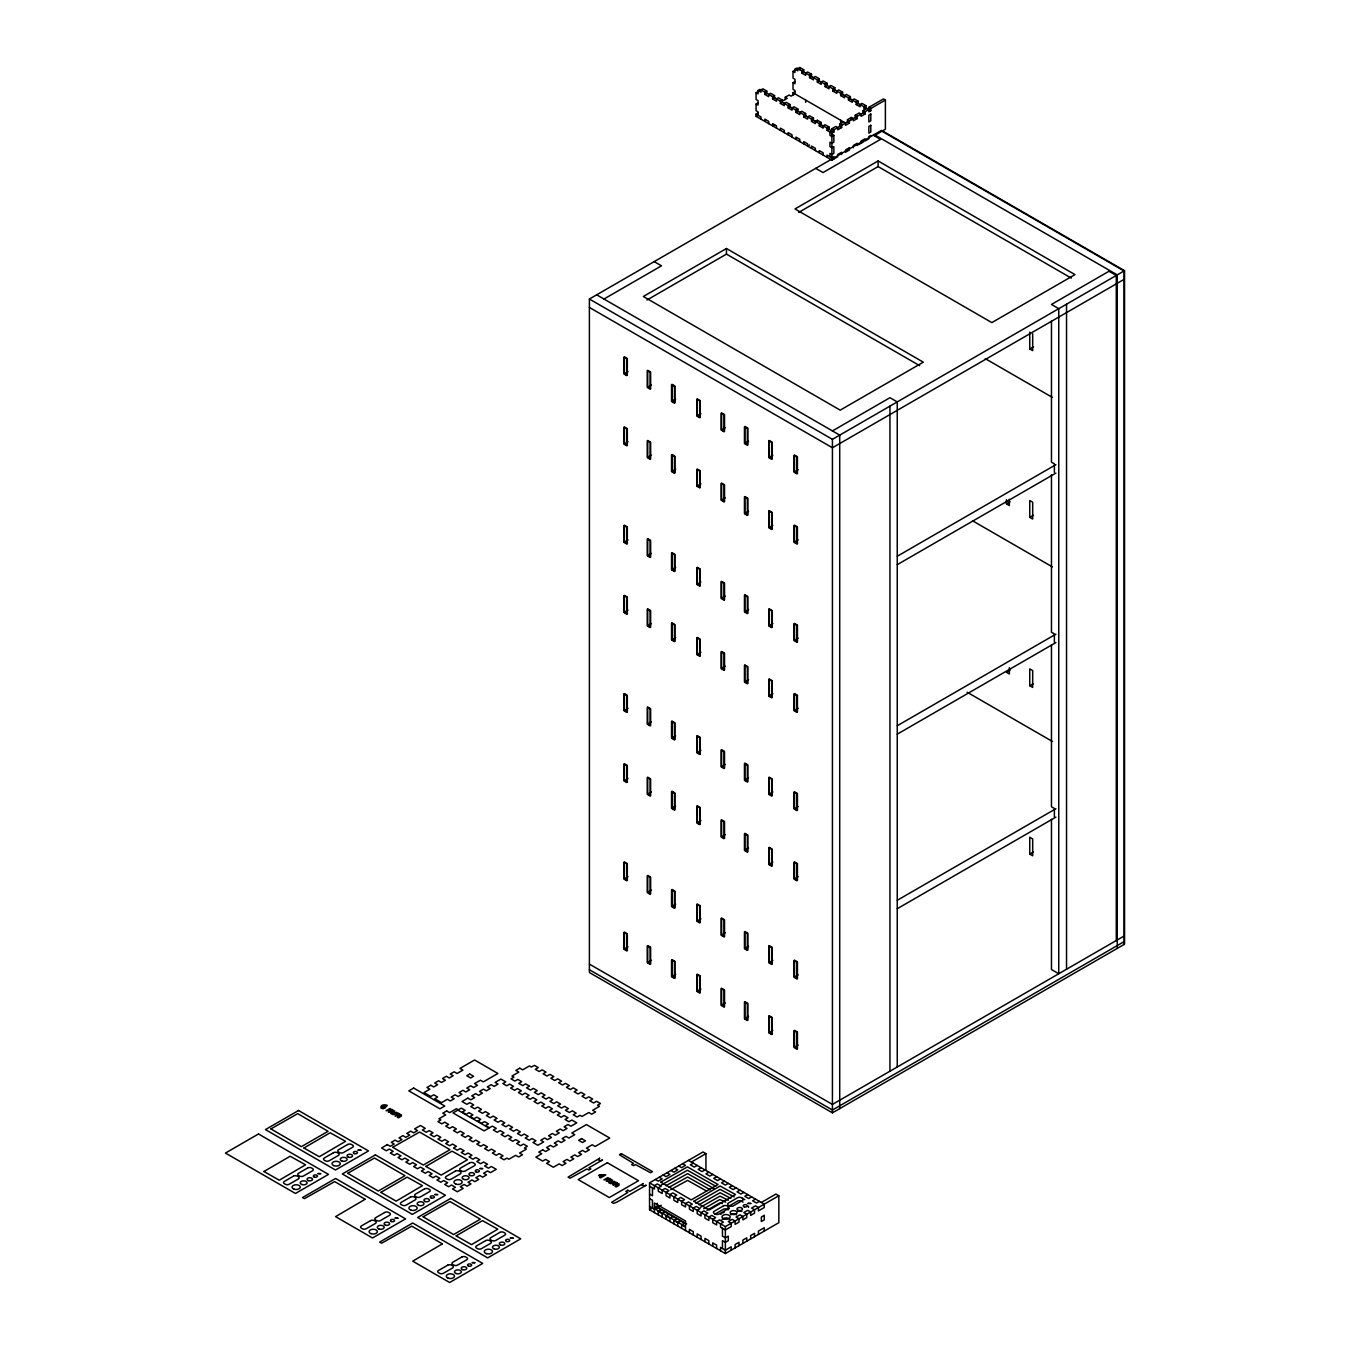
<?xml version="1.0" encoding="UTF-8"?>
<svg xmlns="http://www.w3.org/2000/svg" width="1350" height="1350" viewBox="0 0 1350 1350"><rect width="100%" height="100%" fill="white"/><g stroke="black" fill="none" stroke-linecap="round" stroke-linejoin="round"><path stroke-width="1.5" d="M384.362 1107.101L381.898 1107.354L384.311 1106.831M609.019 1179.495L606.234 1181.183L611.331 1180.541M392.715 1110.611L392.732 1110.594A1.856 1.063 0 0 1 393.761 1110.679L394.824 1111.168M399.313 1114.425L399.279 1114.493A1.856 1.063 0 0 1 400.359 1114.493L401.423 1114.982M610.571 1179.681L610.554 1179.714A1.856 1.063 0 0 1 611.584 1179.765L612.664 1180.271M617.153 1183.528L617.169 1183.494A1.856 1.063 0 0 1 618.199 1183.579L619.262 1184.085M401.541 1115.927L398.351 1117.851L397.305 1117.226L399.819 1115.775M391.011 1110.578L388.395 1112.096L393.508 1111.455M397.558 1114.425L395.01 1115.91L400.106 1115.269M615.482 1183.461L612.833 1184.996L617.946 1184.355M394.673 1112.332L391.753 1114.037L390.69 1113.412L393.204 1111.961M612.512 1181.419L609.592 1183.123L608.529 1182.516L611.044 1181.064M619.059 1185.283L616.191 1186.937L615.127 1186.329L617.659 1184.878M758.025 112.961L756.084 114.075L756.084 116.336L758.025 115.206L758.025 111.831L756.084 110.717L756.084 103.984L758.025 105.097L758.025 100.609L756.084 99.495L756.084 92.762L758.025 93.876L758.025 90.517L759.983 89.387M785.244 99.495L785.244 97.251L789.142 95.006L791.083 96.12L794.964 93.876L794.964 90.517L793.024 89.387L793.024 82.654L794.964 83.784L794.964 79.279L793.024 78.165L793.024 71.432L794.964 72.546L794.964 69.188L796.922 68.057L801.782 70.875L803.722 69.744L803.722 71.989L801.782 73.119L801.782 70.875M756.084 92.762L758.025 91.631M760.944 89.944L762.885 88.83L766.783 91.074L766.783 93.319L764.842 94.433L764.842 92.188L760.944 89.944L760.944 92.188L758.025 90.517M793.024 71.432L794.964 70.301M803.722 69.744L799.824 67.5L797.884 68.631L797.884 70.875L794.964 69.188M764.842 92.188L766.783 91.074M756.084 103.984L758.025 102.853M793.024 82.654L794.964 81.523M772.622 96.677L774.562 95.563L774.562 97.808L772.622 98.921L772.622 96.677L766.783 93.319M809.561 75.364L811.502 74.233L811.502 76.478L809.561 77.608L809.561 75.364L803.722 71.989M793.024 95.006L793.024 92.762L794.964 91.631M780.384 101.183L782.342 100.052L782.342 102.296L780.384 103.427L780.384 101.183L774.562 97.808M817.324 79.853L819.281 78.722L819.281 80.966L817.324 82.097L817.324 79.853L811.502 76.478M788.164 105.671L790.104 104.541L790.104 106.785L788.164 107.916L788.164 105.671L782.342 102.296M825.103 84.341L827.044 83.211L827.044 85.455L825.103 86.586L825.103 84.341L819.281 80.966M795.943 110.16L797.884 109.029L797.884 111.274L795.943 112.404L795.943 110.16L790.104 106.785M832.883 88.83L834.823 87.699L834.823 89.944L832.883 91.074L832.883 88.83L827.044 85.455M774.562 124.74L772.622 125.871L772.622 123.626L776.503 125.871L776.503 128.115M803.722 114.649L805.663 113.518L805.663 115.762L803.722 116.893L803.722 114.649L797.884 111.274M840.662 93.319L842.602 92.188L842.602 94.433L840.662 95.563L840.662 93.319L834.823 89.944M811.502 119.137L813.442 118.007L813.442 120.251L811.502 121.382L811.502 119.137L805.663 115.762M848.441 97.808L850.382 96.677L850.382 98.921L848.441 100.052L848.441 97.808L842.602 94.433M821.222 122.496L819.281 123.626L819.281 125.871L821.222 124.74L821.222 122.496L817.324 120.251L815.383 121.382L815.383 123.626L811.502 121.382M856.221 102.296L858.161 101.183L858.161 103.427L856.221 104.541L856.221 102.296L850.382 98.921M821.222 124.74L827.044 128.115L829.001 126.984L829.001 129.229L833.861 132.047L833.861 129.803L831.904 128.672L831.904 160.11L837.742 156.735M858.161 103.427L863.983 106.785L865.941 105.671L865.941 107.916L870.801 110.717L870.801 108.472L885.381 100.052L885.381 129.229L874.446 135.557M827.044 128.115L827.044 130.359L829.001 129.229M865.941 107.916L863.983 109.029L863.983 106.785M831.904 128.672L835.802 126.428L837.742 127.558L837.742 129.803L841.641 127.558L841.641 125.314L839.683 124.183L839.683 126.428L841.641 127.558M839.683 124.183L843.581 121.939M847.462 119.694L849.403 120.825L849.403 123.069L847.462 121.939L847.462 119.694L851.361 117.45L853.301 118.581L853.301 120.825L857.183 118.581L857.183 116.336L855.242 115.206L855.242 117.45L857.183 118.581M855.242 115.206L859.123 112.961L861.081 114.075L861.081 116.336L864.962 114.075L864.962 111.831L868.86 109.586M864.962 114.075L863.021 112.961L863.021 110.717L866.903 108.472M870.801 110.717L868.86 111.831L868.86 107.342L883.44 98.921L885.381 100.052M831.904 130.916L829.963 132.047L829.963 135.405L831.904 136.536L833.861 135.405L833.861 142.138L831.904 143.269L829.963 142.138L829.963 146.627L831.904 147.757L833.861 146.627L833.861 153.377L831.904 154.491L829.963 153.377L829.963 156.735M833.861 129.803L839.683 126.428M841.641 125.314L847.462 121.939M849.403 120.825L855.242 117.45M857.183 116.336L863.021 112.961M809.561 144.956L807.604 146.07L807.604 143.826L803.722 141.581L803.722 143.826M833.861 132.047L831.904 133.161L827.044 130.359M849.403 123.069L845.522 125.314L845.522 123.069L793.024 92.762M831.904 157.866L833.861 156.735L833.861 158.979L827.044 155.047L827.044 157.292M837.742 154.491L841.641 152.246L841.641 154.491M870.801 135.405L868.86 136.536L868.86 138.78L864.962 141.024L864.962 138.78L861.081 141.024L861.081 143.269M589.393 299.025L881.516 130.376L1124.55 270.692L1124.55 944.19L832.427 1112.839L589.393 972.523L589.393 299.025L832.427 439.341L1124.55 270.692M858.482 144.771L863.663 141.767M603.973 299.025L661.5 265.815L654.21 261.613M726.469 248.518L643.342 296.494L840.206 410.147L923.316 362.171L726.469 248.518L726.469 254.121L919.671 365.681M878.108 160.954L794.998 208.946L991.845 322.599L1074.971 274.607L878.108 160.954L878.108 166.573L1071.326 278.117M646.971 300.021L726.469 254.121M798.609 212.473L878.108 166.573M624.392 373.68L627.311 375.351L627.311 358.526L624.392 356.839L624.392 373.68L628.037 371.571M647.73 387.146L650.633 388.834L650.633 371.993L647.73 370.305L647.73 387.146L651.375 385.037M672.03 401.169L674.949 402.857L674.949 386.016L672.03 384.328L672.03 401.169L675.675 399.077M624.392 443.829L627.311 445.517L627.311 428.676L624.392 426.988L624.392 443.829L628.037 441.72M697.309 415.766L700.211 417.454L700.211 400.613L697.309 398.925L697.309 415.766L700.954 413.657M647.73 457.296L650.633 458.983L650.633 442.142L647.73 440.454L647.73 457.296L651.375 455.186M721.609 429.789L724.528 431.477L724.528 414.636L721.609 412.965L721.609 429.789L725.254 427.697M672.03 471.336L674.949 473.006L674.949 456.182L672.03 454.494L672.03 471.336L675.675 469.226M744.93 443.273L747.849 444.943L747.849 428.119L744.93 426.431L744.93 443.273L748.575 441.163M697.309 485.916L700.211 487.603L700.211 470.762L697.309 469.091L697.309 485.916L700.954 483.823M769.23 457.296L772.149 458.983L772.149 442.142L769.23 440.454L769.23 457.296L772.875 455.186M624.392 542.042L627.311 543.729L627.311 526.888L624.392 525.217L624.392 542.042L628.037 539.949M832.427 430.92L889.954 397.71L897.244 401.912L897.244 1066.989M721.609 499.956L724.528 501.643L724.528 484.802L721.609 483.114L721.609 499.956L725.254 497.846M1124.061 279.382L832.427 447.761L589.393 307.446M647.73 555.525L650.633 557.196L650.633 540.371L647.73 538.684L647.73 555.525L651.375 553.416M794.509 471.892L797.428 473.58L797.428 456.739L794.509 455.051L794.509 471.892L798.154 469.783M744.93 513.422L747.849 515.109L747.849 498.268L744.93 496.581L744.93 513.422L748.575 511.312M1029.763 332.134L1029.763 348.975L1033.408 346.882M672.03 569.548L674.949 571.236L674.949 554.394L672.03 552.707L672.03 569.548L675.675 567.439M769.23 527.462L772.149 529.133L772.149 512.308L769.23 510.621L769.23 527.462L772.875 525.352M624.392 612.208L627.311 613.896L627.311 597.054L624.392 595.367L624.392 612.208L628.037 610.099M697.309 584.145L700.211 585.833L700.211 568.991L697.309 567.304L697.309 584.145L700.954 582.036M647.73 625.674L650.633 627.362L650.633 610.521L647.73 608.833L647.73 625.674L651.375 623.565M794.509 542.042L797.428 543.729L797.428 526.888L794.509 525.201L794.509 542.042L798.154 539.949M721.609 598.168L724.528 599.856L724.528 583.014L721.609 581.327L721.609 598.168L725.254 596.059M672.03 639.697L674.949 641.385L674.949 624.544L672.03 622.873L672.03 639.697L675.675 637.605M744.93 611.634L747.849 613.322L747.849 596.481L744.93 594.81L744.93 611.634L748.575 609.542M697.309 654.294L700.211 655.982L700.211 639.141L697.309 637.453L697.309 654.294L700.954 652.185M769.23 625.674L772.149 627.362L772.149 610.521L769.23 608.833L769.23 625.674L772.875 623.565M624.392 710.421L627.311 712.108L627.311 695.267L624.392 693.579L624.392 710.421L628.037 708.311M897.311 556.217L1055.886 464.67M897.311 564.638L1055.886 473.091M721.609 668.334L724.528 670.005L724.528 653.181L721.609 651.493L721.609 668.334L725.254 666.225M1006.425 499.669L1006.425 503.888L1010.07 501.778M647.73 723.887L650.633 725.574L650.633 708.733L647.73 707.062L647.73 723.887L651.375 721.794M794.509 640.271L797.428 641.942L797.428 625.117L794.509 623.43L794.509 640.271L798.154 638.162M744.93 681.801L747.849 683.488L747.849 666.647L744.93 664.959L744.93 681.801L748.575 679.691M1029.763 517.354L1032.683 519.041L1032.683 502.2L1029.763 500.513L1029.763 517.354L1033.408 515.244M672.03 737.927L674.949 739.614L674.949 722.773L672.03 721.086L672.03 737.927L675.675 735.817M769.23 695.824L772.149 697.511L772.149 680.67L769.23 678.983L769.23 695.824L772.875 693.731M624.392 780.57L627.311 782.258L627.311 765.416L624.392 763.746L624.392 780.57L628.037 778.477M697.309 752.507L700.211 754.194L700.211 737.353L697.309 735.683L697.309 752.507L700.954 750.414M647.73 794.053L650.633 795.724L650.633 778.899L647.73 777.212L647.73 794.053L651.375 791.944M794.509 710.421L797.428 712.108L797.428 695.267L794.509 693.579L794.509 710.421L798.154 708.311M721.609 766.547L724.528 768.234L724.528 751.393L721.609 749.706L721.609 766.547L725.254 764.438M672.03 808.076L674.949 809.764L674.949 792.923L672.03 791.235L672.03 808.076L675.675 805.967M744.93 780.013L747.849 781.701L747.849 764.859L744.93 763.172L744.93 780.013L748.575 777.904M697.309 822.673L700.211 824.361L700.211 807.519L697.309 805.832L697.309 822.673L700.954 820.564M769.23 794.053L772.149 795.724L772.149 778.899L769.23 777.212L769.23 794.053L772.875 791.944M624.392 878.799L627.311 880.487L627.311 863.646L624.392 861.958L624.392 878.799L628.037 876.69M897.311 725.709L1055.886 634.163M897.311 734.13L1055.886 642.583M721.609 836.696L724.528 838.384L724.528 821.542L721.609 819.872L721.609 836.696L725.254 834.604M1010.07 670.157L1006.425 672.266L1009.344 673.937L1009.344 667.626M647.73 892.266L650.633 893.953L650.633 877.112L647.73 875.424L647.73 892.266L651.375 890.156M794.509 808.633L797.428 810.321L797.428 793.479L794.509 791.809L794.509 808.633L798.154 806.541M744.93 850.179L747.849 851.85L747.849 835.026L744.93 833.338L744.93 850.179L748.575 848.07M1029.763 685.733L1032.683 687.42L1032.683 670.579L1029.763 668.891L1029.763 685.733L1033.408 683.623M672.03 906.306L674.949 907.976L674.949 891.152L672.03 889.464L672.03 906.306L675.675 904.196M769.23 864.202L772.149 865.89L772.149 849.049L769.23 847.361L769.23 864.202L772.875 862.093M624.392 948.949L627.311 950.636L627.311 933.795L624.392 932.108L624.392 948.949L628.037 946.856M697.309 920.886L700.211 922.573L700.211 905.732L697.309 904.044L697.309 920.886L700.954 918.793M647.73 962.415L650.633 964.103L650.633 947.261L647.73 945.591L647.73 962.415L651.375 960.323M794.509 878.799L797.428 880.487L797.428 863.646L794.509 861.958L794.509 878.799L798.154 876.69M721.609 934.926L724.528 936.596L724.528 919.772L721.609 918.084L721.609 934.926L725.254 932.816M672.03 976.455L674.949 978.142L674.949 961.301L672.03 959.614L672.03 976.455L675.675 974.346M744.93 948.392L747.849 950.079L747.849 933.238L744.93 931.551L744.93 948.392L748.575 946.283M697.309 991.052L700.211 992.722L700.211 975.898L697.309 974.211L697.309 991.052L700.954 988.942M769.23 962.415L772.149 964.103L772.149 947.261L769.23 945.591L769.23 962.415L772.875 960.323M897.311 900.264L1055.886 808.717M721.609 1005.075L724.528 1006.763L724.528 989.921L721.609 988.234L721.609 1005.075L725.254 1002.966M897.311 908.685L1055.886 817.121M794.509 977.012L797.428 978.699L797.428 961.858L794.509 960.171L794.509 977.012L798.154 974.903M744.93 1018.541L747.849 1020.229L747.849 1003.388L744.93 1001.717L744.93 1018.541L748.575 1016.449M1029.763 854.111L1032.683 855.782L1032.683 838.958L1029.763 837.27L1029.763 854.111L1033.408 852.002M769.23 1032.581L772.149 1034.269L772.149 1017.427L769.23 1015.74L769.23 1032.581L772.875 1030.472M794.509 1047.178L797.428 1048.849L797.428 1032.024L794.509 1030.337L794.509 1047.178L798.154 1045.069M761.333 1202.479L775.929 1194.058L778.832 1195.746L778.832 1222.678L725.372 1253.543L649.553 1209.769L649.553 1182.836L703.013 1151.972L705.932 1153.642L705.932 1170.231M691.352 1162.063L705.932 1153.642M693.292 1163.194L690.373 1164.864L694.271 1167.109L697.174 1165.438M661.213 1185.081L687.454 1170.247L715.77 1186.262M665.955 1185.705L687.606 1173.622L713.947 1188.591M701.072 1167.683L698.153 1169.37L702.034 1171.614L704.953 1169.927M669.111 1187.257L687.606 1176.997L710.303 1189.839M670.697 1189.704L687.606 1180.356L706.658 1191.105M708.851 1172.171L705.932 1173.859L709.813 1176.103L712.733 1174.416M649.553 1209.769L651.493 1208.655M1124.061 936.039L832.427 1104.418L589.393 964.103M654.413 1208.655L685.513 1226.61L685.513 1220.991L654.413 1203.036L654.413 1208.655L657.332 1206.967L686.711 1223.927M649.553 1206.411L654.413 1209.212L661.213 1205.28M716.631 1176.66L713.711 1178.347L717.592 1180.592L720.512 1178.904M1124.061 941.659L832.427 1110.037L589.393 969.722M658.294 1214.814L658.294 1211.456L661.213 1209.769M658.294 1211.456L662.192 1213.701L665.094 1212.013M724.393 1181.149L721.491 1182.836L725.372 1185.081L728.291 1183.393M666.073 1219.32L666.073 1215.945L668.992 1214.257M666.073 1215.945L669.954 1218.189L672.874 1216.502M695.841 1203.255L720.09 1189.367L734.248 1196.927M698.996 1204.791L720.09 1192.742L730.839 1198.344M732.173 1185.638L729.253 1187.325L733.151 1189.569L736.071 1187.882M673.852 1223.809L673.852 1220.434L676.772 1218.746M700.583 1207.237L719.972 1196.134L728.291 1200.234M673.852 1220.434L677.734 1222.678L680.653 1220.991M703.738 1208.79L719.837 1199.543L725.743 1202.124M739.952 1190.126L737.033 1191.814L740.931 1194.058L743.85 1192.371M681.632 1228.297L681.632 1224.922L684.551 1223.235L655.374 1206.411M706.894 1210.326L719.634 1202.985L722.334 1203.525M747.731 1194.615L744.812 1196.303L748.71 1198.547L751.612 1196.859M715.011 1214.139L723.364 1209.313A2.751 1.586 0 0 1 727.262 1209.313L728.224 1209.87M728.477 1206.377L737.589 1201.112A2.751 1.586 0 0 1 741.471 1201.112L742.449 1201.669A2.751 1.586 0 0 1 743.023 1202.158M720.697 1214.224L721.676 1213.65M722.992 1212.908L723.364 1212.688A2.751 1.586 0 0 1 724.224 1212.351M755.511 1199.104L752.591 1200.791L756.472 1203.036L759.392 1201.348M649.553 1182.836L725.372 1226.61L778.832 1195.746M748.541 1206.208L748.541 1207.423M383.653 1105.92L386.218 1105.751M396.596 1113.598L392.698 1114.577L396.63 1112.299L397.069 1113.21A2.059 1.198 0 0 1 399.6 1113.986M396.698 1113.564L397.794 1113.953M811.502 74.233L807.604 71.989L805.663 73.119L805.663 75.364L801.782 73.119M819.281 78.722L815.383 76.478L813.442 77.608L813.442 79.853L809.561 77.608M827.044 83.211L823.163 80.966L821.222 82.097L821.222 84.341L817.324 82.097M834.823 87.699L830.942 85.455L829.001 86.586L829.001 88.83L825.103 86.586M842.602 92.188L838.721 89.944L836.781 91.074L836.781 93.319L832.883 91.074M850.382 96.677L846.501 94.433L844.543 95.563L844.543 97.808L840.662 95.563M858.161 101.183L854.263 98.921L852.322 100.052L852.322 102.296L848.441 100.052M865.941 105.671L862.042 103.427L860.102 104.541L860.102 106.785L856.221 104.541M868.86 107.342L870.801 108.472M863.021 110.717L864.962 111.831M881.027 130.663L1124.061 270.962L1124.061 944.46M874.226 134.578L1117.26 274.894L1117.26 948.392M873.248 135.152L880.537 139.354L823.028 172.564L815.737 168.362M785.244 97.251L787.202 98.364L783.304 100.609L778.444 97.808L776.503 98.921L776.503 101.183L772.622 98.921M774.562 95.563L770.664 93.319L768.724 94.433L768.724 96.677L764.842 94.433M790.104 104.541L786.223 102.296L784.283 103.427L784.283 105.671L780.384 103.427M797.884 109.029L794.002 106.785L792.062 107.916L792.062 110.16L788.164 107.916M805.663 113.518L801.782 111.274L799.824 112.404L799.824 114.649L795.943 112.404M813.442 118.007L809.561 115.762L807.604 116.893L807.604 119.137L803.722 116.893M829.001 126.984L825.103 124.74L823.163 125.871L823.163 128.115L819.281 125.871M813.442 120.251L819.281 123.626M831.904 134.291L833.861 135.405M756.084 114.075L760.944 116.893L760.944 119.137M756.084 116.336L831.904 160.11M1029.763 348.975L1032.683 350.663L1032.683 333.821M985.264 358.644L1052.46 397.44M1006.425 503.888L1009.344 505.575L1009.344 499.247M596.683 294.823L839.717 435.122L839.717 1108.62M972.557 520.796L1052.46 566.933M967.106 692.212L1052.46 741.487M688.433 1160.376L764.252 1204.166L764.252 1207.524L758.43 1210.899L758.43 1207.524L755.511 1205.837L751.612 1208.081L754.532 1209.769L754.532 1213.144L750.651 1215.388L750.651 1212.013L747.731 1210.326L743.85 1212.57L746.752 1214.257L746.752 1217.632L742.871 1219.877L742.871 1216.502L739.952 1214.814L736.071 1217.076L738.99 1218.746L738.99 1222.121L735.092 1224.366L735.092 1220.991L732.173 1219.32L728.291 1221.564L731.211 1223.235L731.211 1226.61L725.372 1229.968L720.512 1227.167L720.512 1223.809L723.431 1222.121L719.533 1219.877L716.631 1221.564L716.631 1224.922L712.733 1222.678L712.733 1219.32L715.652 1217.632L711.771 1215.388L708.851 1217.076L708.851 1220.434L704.953 1218.189L704.953 1214.814L707.873 1213.144L703.991 1210.899L701.072 1212.57L701.072 1215.945L697.174 1213.701L697.174 1210.326L700.093 1208.655L696.212 1206.411L693.292 1208.081L693.292 1211.456L689.411 1209.212L689.411 1205.837L692.314 1204.166L688.433 1201.922L685.513 1203.592L685.513 1206.967L681.632 1204.723L681.632 1201.348L684.551 1199.661L680.653 1197.416L677.734 1199.104L677.734 1202.479L673.852 1200.234L673.852 1196.859L676.772 1195.172L672.874 1192.928L669.954 1194.615L669.954 1197.99L666.073 1195.746L666.073 1192.371L668.992 1190.683L665.094 1188.439L662.192 1190.126L662.192 1193.501L658.294 1191.257L658.294 1187.882L661.213 1186.194L657.332 1183.95L654.413 1185.638L654.413 1189.013L649.553 1186.194M682.594 1163.751L685.513 1165.438L681.632 1167.683L678.712 1165.995M744.812 1199.661L741.471 1197.737A2.751 1.586 0 0 0 737.589 1197.737L728.477 1203.002A2.751 1.586 0 0 0 728.477 1205.246L729.439 1205.803A2.751 1.586 0 0 0 733.337 1205.803L742.449 1200.555A2.751 1.586 0 0 0 742.449 1198.294M674.814 1168.239L677.734 1169.927L673.852 1172.171L670.933 1170.484M667.052 1172.728L669.954 1174.416L666.073 1176.66L663.154 1174.972M729.017 1208.925L728.477 1208.621A2.751 1.586 0 0 1 727.717 1207.811M659.273 1177.217L662.192 1178.904L658.294 1181.149L655.374 1179.461M649.553 1194.058L652.472 1195.746L652.472 1187.882M649.553 1198.547L652.472 1200.234L652.472 1208.081M681.632 1224.922L685.513 1227.167L685.513 1230.542M386.083 1106.224C391.044 1105.026 378.861 1103.153 381.24 1108.114M609.036 1179.225L603.923 1179.849L607.871 1177.571L608.293 1178.483A2.059 1.198 0 0 1 610.841 1179.259M615.634 1183.039L610.521 1183.663L614.469 1181.385L614.908 1182.296A2.059 1.198 0 0 1 617.439 1183.072M391.196 1110.139L386.083 1110.763L390.032 1108.485L390.454 1109.396A2.059 1.198 0 0 1 393.002 1110.172M1116.281 940.528L1116.281 275.451L1108.991 271.249L1051.464 304.459L1058.754 308.661L1058.754 973.738L1051.464 969.536L1051.464 819.366M1066.534 304.172L1066.534 969.249M1054.384 472.264L1054.384 463.843L1051.464 462.173L1051.464 321.283M1054.384 642.33L1054.384 633.909L1051.464 632.222L1051.464 474.778M1054.384 816.868L1054.384 808.464L1051.464 806.777L1051.464 644.844M889.954 406.131L889.954 1071.208M857.183 145.513L857.183 143.269L853.301 145.513L853.301 147.757M851.361 117.45L851.361 119.694M840.662 120.251L840.662 122.496M832.427 439.341L832.427 1112.839M823.163 155.047L823.163 152.803L819.281 150.559L819.281 152.803M817.324 120.251L817.324 122.496M815.383 150.559L815.383 148.314L811.502 146.07L811.502 148.314M805.663 100.052L805.663 102.296M799.824 67.5L799.824 69.744M799.824 141.581L799.824 139.337L795.943 137.093L795.943 139.337M792.062 137.093L792.062 134.848L788.164 132.604L788.164 134.848M784.283 132.604L784.283 130.359L780.384 128.115L780.384 130.359M768.724 123.626L768.724 121.382L764.842 119.137L764.842 121.382M764.252 1231.099L764.252 1227.724L758.43 1231.099L758.43 1234.474M754.532 1236.718L754.532 1233.343L750.651 1235.588L750.651 1238.963M746.752 1241.207L746.752 1237.832L742.871 1240.076L742.871 1243.451M738.99 1245.696L738.99 1242.321L735.092 1244.565L735.092 1247.94M731.211 1250.184L731.211 1246.809L725.372 1250.184L720.512 1247.366L720.512 1250.741M725.372 1226.61L725.372 1253.543M722.452 1228.297L722.452 1236.144L725.372 1237.832L728.291 1236.144L728.291 1240.633L725.372 1242.321L722.452 1240.633L722.452 1248.497M716.631 1248.497L716.631 1245.122L712.733 1242.878L712.733 1246.253M708.851 1244.008L708.851 1240.633L704.953 1238.389L704.953 1241.764M701.072 1239.519L701.072 1236.144L697.174 1233.9L697.174 1237.275M693.292 1235.031L693.292 1231.656L689.411 1229.411L689.411 1232.786M677.734 1222.678L677.734 1226.053M669.954 1218.189L669.954 1221.564M662.192 1213.701L662.192 1217.076M657.332 1203.221L657.332 1208.655M654.413 1209.212L654.413 1212.57M737.775 1211.287A2.751 1.586 0 0 1 741.825 1211.406M730.958 1214.679A3.442 1.991 0 0 1 736.425 1214.831M722.048 1219.793A4.117 2.379 0 0 1 725.473 1217.936A4.117 2.379 0 0 1 729.692 1219.134M383.687 1105.717A2.312 1.333 0 0 1 385.729 1107.152A2.312 1.333 0 0 1 383.299 1108.384M383.282 1108.704A2.531 1.468 0 0 1 381.291 1108.097M318.127 1173.622L320.878 1173.673L318.127 1173.572M358.138 1150.149L360.889 1150.217L358.138 1150.149M395.196 1218.105L397.929 1218.172L395.196 1218.105M435.021 1194.547L437.754 1194.598L435.021 1194.48M472.331 1262.655L475.082 1262.706L472.348 1262.604M480.043 1168.543L482.777 1168.611L480.043 1168.493M510.368 1238.034L513.101 1238.102L510.368 1238.034M660.825 1182.195L691.2 1199.897L717.998 1184.524L687.454 1166.889L660.876 1182.026M693.866 1201.264L709.256 1209.971L735.497 1194.531L720.09 1186.009L693.866 1201.264M748.052 1203.373L750.803 1203.457L748.052 1203.373M263.942 1171.496L279.281 1180.204L305.573 1164.814L290.132 1156.241L263.942 1171.496M270.911 1128.938L301.387 1146.656L328.084 1131.3L297.709 1113.649L270.928 1128.887M303.952 1148.023L319.292 1156.731L345.583 1141.341L330.142 1132.768L303.969 1147.972M347.794 1173.336L378.27 1191.054L404.966 1175.698L374.473 1158.03L347.794 1173.268M365.141 1199.272L335.576 1216.637L372.516 1237.967L405.557 1218.881L335.576 1178.466L302.518 1197.551L304.459 1198.665L334.648 1181.604L365.141 1199.272M380.835 1192.404L396.174 1201.129L422.449 1185.671L407.126 1177.132L380.835 1192.404M392.816 1147.331L423.293 1165.05L449.989 1149.694L419.597 1132.043L392.85 1147.213M425.858 1166.417L441.197 1175.124L467.488 1159.734L452.048 1151.162L425.858 1166.417M423.141 1216.822L453.617 1234.541L480.313 1219.185L449.921 1201.534L423.141 1216.822M442.277 1243.806L411.801 1226.138L381.611 1243.215L379.671 1242.084L412.712 1223.016L482.709 1263.414L449.651 1282.5L412.712 1261.17L442.243 1243.974M456.182 1235.908L471.521 1244.632L497.796 1229.175L482.473 1220.636L456.216 1235.79M870.801 114.075L868.86 115.206L868.86 121.939L870.801 120.825L870.801 114.075M870.801 125.314L868.86 126.428L868.86 133.161L870.801 132.047L870.801 125.314M849.403 147.757L845.522 150.002L845.522 152.246L849.403 150.002L849.403 147.757M298.519 1110.51L265.461 1129.596L335.458 1169.994L368.516 1150.926L298.519 1110.51M258.508 1133.983L225.45 1153.052L295.448 1193.467L328.506 1174.382L258.508 1133.983M413.691 1088.066L408.814 1090.868L439.931 1108.822L444.791 1106.021L413.691 1088.066M430.819 1085.265L426.938 1087.509L429.857 1089.197L424.018 1092.555L430.819 1096.487L433.738 1094.799L437.619 1097.044L434.717 1098.731L441.517 1102.663L447.356 1099.288L450.259 1100.976L454.157 1098.731L451.237 1097.044L455.119 1094.799L458.038 1096.487L461.936 1094.243L459.017 1092.555L462.898 1090.311L465.818 1091.998L469.699 1089.754L466.796 1088.066L470.678 1085.822L473.597 1087.509L477.478 1085.265L474.576 1083.578L480.398 1080.219L483.317 1081.89L497.897 1073.486L474.576 1060.003L459.979 1068.424L462.898 1070.111L457.076 1073.486L454.157 1071.799L450.259 1074.043L453.178 1075.731L449.297 1077.975L446.377 1076.287L442.496 1078.532L445.399 1080.219L441.517 1082.464L438.598 1080.776L434.717 1083.021L437.619 1084.708L433.738 1086.953L430.819 1085.265M333.45 1152.714L324.337 1157.979A2.751 1.586 0 0 0 324.337 1160.224L325.316 1160.781A2.751 1.586 0 0 0 329.198 1160.781L338.31 1155.516A2.751 1.586 0 0 0 338.31 1153.271L337.348 1152.714A2.751 1.586 0 0 0 333.45 1152.714M347.676 1144.496L338.563 1149.761A2.751 1.586 0 0 0 338.563 1152.006L339.525 1152.562A2.751 1.586 0 0 0 343.423 1152.562L352.536 1147.314A2.751 1.586 0 0 0 352.536 1145.07L351.557 1144.496A2.751 1.586 0 0 0 347.676 1144.496M469.699 1074.043L466.796 1075.731L470.678 1077.975L473.597 1076.287L469.699 1074.043M293.439 1176.171L284.327 1181.436A2.751 1.586 0 0 0 284.327 1183.68L285.306 1184.237A2.751 1.586 0 0 0 289.187 1184.237L298.299 1178.989A2.751 1.586 0 0 0 298.299 1176.744L297.337 1176.171A2.751 1.586 0 0 0 293.439 1176.171M307.665 1167.969L298.552 1173.234A2.751 1.586 0 0 0 298.552 1175.479L299.514 1176.036A2.751 1.586 0 0 0 303.413 1176.036L312.525 1170.771A2.751 1.586 0 0 0 312.525 1168.526L311.546 1167.969A2.751 1.586 0 0 0 307.665 1167.969M387.366 1144.614L381.544 1147.989L386.404 1150.791L389.306 1149.103L393.204 1151.347L390.285 1153.035L394.166 1155.279L397.086 1153.592L400.984 1155.836L398.064 1157.524L401.946 1159.768L404.865 1158.081L408.763 1160.325L405.844 1162.013L409.725 1164.257L412.644 1162.569L416.526 1164.831L413.623 1166.501L417.504 1168.746L420.424 1167.075L424.305 1169.319L421.386 1170.99L425.284 1173.234L428.203 1171.564L432.084 1173.808L429.165 1175.479L433.063 1177.723L435.983 1176.053L439.864 1178.297L436.944 1179.984L440.843 1182.229L443.745 1180.541L447.643 1182.786L444.724 1184.473L448.605 1186.717L451.524 1185.03L455.423 1187.274L452.503 1188.962L457.363 1191.763L463.202 1188.388L460.282 1186.717L464.164 1184.473L467.083 1186.144L470.964 1183.899L468.062 1182.229L471.943 1179.984L474.862 1181.655L478.744 1179.411L475.824 1177.723L479.722 1175.479L482.642 1177.166L486.523 1174.922L483.604 1173.234L487.502 1170.99L490.421 1172.678L496.243 1169.319L491.383 1166.501L488.464 1168.189L484.583 1165.944L487.502 1164.257L483.604 1162.013L480.684 1163.7L476.803 1161.456L479.722 1159.768L475.824 1157.524L472.922 1159.211L469.024 1156.967L471.943 1155.279L468.062 1153.035L465.142 1154.722L461.244 1152.478L464.164 1150.791L460.282 1148.546L457.363 1150.234L453.465 1147.989L456.384 1146.302L452.503 1144.058L449.584 1145.745L445.702 1143.501L448.605 1141.813L444.724 1139.569L441.804 1141.256L437.923 1139.012L440.843 1137.324L436.944 1135.08L434.025 1136.767L430.144 1134.523L433.063 1132.836L429.165 1130.591L426.262 1132.279L422.364 1130.017L425.284 1128.347L420.424 1125.529L414.585 1128.904L417.504 1130.591L413.623 1132.836L410.704 1131.148L406.806 1133.392L409.725 1135.08L405.844 1137.324L402.924 1135.637L399.043 1137.881L401.946 1139.569L398.064 1141.813L395.145 1140.126L391.264 1142.37L394.166 1144.058L390.285 1146.302L387.366 1144.614M467.859 1098.141L462.038 1101.516L466.898 1104.317L469.817 1102.629L473.698 1104.874L470.779 1106.561L474.677 1108.806L477.579 1107.118L481.477 1109.362L478.558 1111.05L482.439 1113.294L485.359 1111.607L489.257 1113.851L486.337 1115.539L490.219 1117.783L493.138 1116.096L497.036 1118.34L494.117 1120.028L497.998 1122.272L500.917 1120.601L504.799 1122.846L501.896 1124.516L505.778 1126.761L508.697 1125.09L512.578 1127.334L509.659 1129.005L513.557 1131.249L516.476 1129.579L520.358 1131.823L517.438 1133.494L521.336 1135.755L524.256 1134.067L528.137 1136.312L525.217 1137.999L529.116 1140.244L532.018 1138.556L535.916 1140.801L532.997 1142.488L537.857 1145.289L543.696 1141.914L540.776 1140.244L544.658 1137.999L547.577 1139.67L551.475 1137.426L548.556 1135.755L552.437 1133.494L555.356 1135.181L559.237 1132.937L556.335 1131.249L560.216 1129.005L563.136 1130.692L567.017 1128.448L564.097 1126.761L567.996 1124.516L570.915 1126.204L576.737 1122.846L571.877 1120.028L568.958 1121.715L565.076 1119.471L567.996 1117.783L564.097 1115.539L561.195 1117.226L557.297 1114.982L560.216 1113.294L556.335 1111.05L553.416 1112.737L549.517 1110.493L552.437 1108.806L548.556 1106.561L545.636 1108.249L541.738 1106.004L544.658 1104.317L540.776 1102.072L537.857 1103.76L533.976 1101.516L536.878 1099.828L532.997 1097.584L530.077 1099.271L526.196 1097.027L529.116 1095.339L525.217 1093.095L522.298 1094.783L518.417 1092.538L521.336 1090.851L517.438 1088.606L514.536 1090.294L510.638 1088.049L513.557 1086.362L509.659 1084.118L506.756 1085.788L502.858 1083.544L505.778 1081.873L500.917 1079.055L495.079 1082.43L497.998 1084.118L494.117 1086.362L491.197 1084.674L487.316 1086.919L490.219 1088.606L486.337 1090.851L483.418 1089.163L479.537 1091.408L482.439 1093.095L478.558 1095.339L475.639 1093.652L471.757 1095.896L474.677 1097.584L470.779 1099.828L467.859 1098.141M519.767 1068.188L515.869 1070.432L518.788 1072.103L511.987 1076.034L513.928 1077.165L511.009 1078.836L514.907 1081.097L517.826 1079.409L521.708 1081.654L518.788 1083.341L522.686 1085.586L525.606 1083.898L529.487 1086.142L526.567 1087.83L530.466 1090.074L533.368 1088.387L537.266 1090.631L534.347 1092.319L538.228 1094.563L541.148 1092.876L545.046 1095.12L542.126 1096.808L546.008 1099.052L548.927 1097.364L552.825 1099.609L549.906 1101.296L553.787 1103.541L556.706 1101.853L560.587 1104.097L557.685 1105.785L561.566 1108.029L564.486 1106.342L568.367 1108.586L565.447 1110.274L569.346 1112.518L572.265 1110.831L576.146 1113.075L573.227 1114.763L577.125 1117.007L580.028 1115.319L581.985 1116.45L588.786 1112.518L591.705 1114.206L595.586 1111.961L592.667 1110.274L599.484 1106.342L597.527 1105.228L600.446 1103.541L596.565 1101.296L593.646 1102.984L589.764 1100.739L592.667 1099.052L588.786 1096.808L585.866 1098.495L581.985 1096.234L584.904 1094.563L581.006 1092.319L578.087 1093.989L574.206 1091.745L577.125 1090.074L573.227 1087.83L570.308 1089.501L566.426 1087.256L569.346 1085.586L565.447 1083.341L562.545 1085.012L558.647 1082.767L561.566 1081.097L557.685 1078.836L554.766 1080.523L550.867 1078.279L553.787 1076.591L549.906 1074.347L546.986 1076.034L543.088 1073.79L546.008 1072.103L542.126 1069.858L539.207 1071.546L535.326 1069.301L538.228 1067.614L534.347 1065.369L531.428 1067.057L529.487 1065.943L522.686 1069.858L519.767 1068.188M446.681 1110.949L442.783 1113.193L445.702 1114.881L438.902 1118.812L440.843 1119.943L437.923 1121.614L441.821 1123.858L444.741 1122.188L448.622 1124.432L445.702 1126.103L449.601 1128.347L452.52 1126.676L456.401 1128.921L453.482 1130.591L457.38 1132.836L460.282 1131.165L464.181 1133.409L461.261 1135.097L465.142 1137.341L468.062 1135.654L471.96 1137.898L469.041 1139.586L472.922 1141.83L475.841 1140.142L479.722 1142.387L476.82 1144.074L480.701 1146.319L483.621 1144.631L487.502 1146.876L484.599 1148.563L488.481 1150.808L491.4 1149.12L495.281 1151.364L492.362 1153.052L496.26 1155.296L499.179 1153.609L503.061 1155.853L500.141 1157.541L504.039 1159.785L506.942 1158.097L508.899 1159.228L515.7 1155.296L518.619 1156.984L522.501 1154.739L519.581 1153.052L526.399 1149.12L524.441 1147.989L527.361 1146.319L523.479 1144.074L520.56 1145.745L516.679 1143.501L519.581 1141.83L515.7 1139.586L512.781 1141.256L508.899 1139.012L511.802 1137.341L507.921 1135.097L505.001 1136.767L501.12 1134.523L504.039 1132.836L500.141 1130.591L497.222 1132.279L493.341 1130.034L496.26 1128.347L492.362 1126.103L489.459 1127.79L485.561 1125.546L488.481 1123.858L484.599 1121.614L481.68 1123.301L477.782 1121.057L480.701 1119.369L476.82 1117.125L473.901 1118.812L470.002 1116.568L472.922 1114.881L469.041 1112.636L466.121 1114.324L462.24 1112.079L465.142 1110.392L461.261 1108.147L458.342 1109.835L456.401 1108.704L449.601 1112.636L446.681 1110.949M375.401 1154.891L342.343 1173.977L412.341 1214.392L445.399 1195.307L375.401 1154.891M457.852 1110.105L452.993 1112.923L484.11 1130.878L488.97 1128.077L457.852 1110.105M410.332 1197.096L401.22 1202.361A2.751 1.586 0 0 0 401.22 1204.605L402.199 1205.162A2.751 1.586 0 0 0 406.08 1205.162L415.192 1199.897A2.751 1.586 0 0 0 415.192 1197.653L414.231 1197.096A2.751 1.586 0 0 0 410.332 1197.096M424.558 1188.894L415.446 1194.142A2.751 1.586 0 0 0 415.446 1196.387L416.407 1196.961A2.751 1.586 0 0 0 420.306 1196.961L429.418 1191.696A2.751 1.586 0 0 0 429.418 1189.451L428.439 1188.894A2.751 1.586 0 0 0 424.558 1188.894M455.355 1171.108L446.243 1176.356A2.751 1.586 0 0 0 446.243 1178.618L447.221 1179.174A2.751 1.586 0 0 0 451.102 1179.174L460.215 1173.909A2.751 1.586 0 0 0 460.215 1171.665L459.253 1171.108A2.751 1.586 0 0 0 455.355 1171.108M469.581 1162.89L460.468 1168.155A2.751 1.586 0 0 0 460.468 1170.399L461.43 1170.956A2.751 1.586 0 0 0 465.328 1170.956L474.441 1165.708A2.751 1.586 0 0 0 474.441 1163.464L473.462 1162.89A2.751 1.586 0 0 0 469.581 1162.89M370.507 1220.67L361.395 1225.935A2.751 1.586 0 0 0 361.395 1228.179L362.374 1228.736A2.751 1.586 0 0 0 366.255 1228.736L375.368 1223.471A2.751 1.586 0 0 0 375.368 1221.227L374.406 1220.67A2.751 1.586 0 0 0 370.507 1220.67M384.733 1212.452L375.621 1217.717A2.751 1.586 0 0 0 375.621 1219.961L376.582 1220.535A2.751 1.586 0 0 0 380.481 1220.535L389.593 1215.27A2.751 1.586 0 0 0 389.593 1213.026L388.614 1212.452A2.751 1.586 0 0 0 384.733 1212.452M450.748 1198.395L417.69 1217.481L487.688 1257.896L520.729 1238.811L450.748 1198.395M542.666 1149.846L538.785 1152.09L541.704 1153.761L535.866 1157.136L542.666 1161.067L545.586 1159.38L549.467 1161.624L546.564 1163.312L553.365 1167.244L559.187 1163.869L562.106 1165.556L566.004 1163.312L563.085 1161.624L566.966 1159.38L569.886 1161.067L573.784 1158.823L570.864 1157.136L574.746 1154.891L577.665 1156.579L581.546 1154.334L578.644 1152.647L582.525 1150.403L585.444 1152.09L589.326 1149.846L586.406 1148.158L592.245 1144.783L595.164 1146.471L609.744 1138.05L586.406 1124.584L571.826 1133.004L574.746 1134.692L568.907 1138.05L566.004 1136.362L562.106 1138.607L565.026 1140.294L561.144 1142.539L558.225 1140.851L554.327 1143.096L557.246 1144.783L553.365 1147.028L550.446 1145.34L546.564 1147.584L549.467 1149.272L545.586 1151.516L542.666 1149.846M581.546 1138.607L578.644 1140.294L582.525 1142.539L585.444 1140.851L581.546 1138.607M599.602 1158.266L568.08 1177.116L570.021 1178.229L586.963 1168.931L588.904 1170.062L590.861 1168.931L588.904 1167.817L602.522 1159.954L600.159 1160.831L598.202 1159.717L599.602 1158.266M621.371 1153.676L619.431 1154.79L633.589 1163.447L631.648 1164.578L633.589 1165.691L635.529 1164.578L650.531 1172.745L652.489 1171.631L621.371 1153.676M607.365 1162.755L578.205 1179.596L609.306 1197.551L638.483 1180.71L607.365 1162.755M485.679 1240.599L476.567 1245.864A2.751 1.586 0 0 0 476.567 1248.109L477.546 1248.666A2.751 1.586 0 0 0 481.427 1248.666L490.539 1243.401A2.751 1.586 0 0 0 490.539 1241.156L489.577 1240.599A2.751 1.586 0 0 0 485.679 1240.599M499.905 1232.381L490.792 1237.646A2.751 1.586 0 0 0 490.792 1239.891L491.754 1240.464A2.751 1.586 0 0 0 495.653 1240.464L504.765 1235.199A2.751 1.586 0 0 0 504.765 1232.955L503.786 1232.381A2.751 1.586 0 0 0 499.905 1232.381M599.501 1174.939L598.59 1175.462L600.666 1176.66L599.535 1177.318L600.548 1177.909L605.779 1174.888L599.501 1174.939M447.66 1265.203L438.548 1270.468A2.751 1.586 0 0 0 438.548 1272.713L439.509 1273.269A2.751 1.586 0 0 0 443.407 1273.269L452.52 1268.021A2.751 1.586 0 0 0 452.52 1265.777L451.541 1265.203A2.751 1.586 0 0 0 447.66 1265.203M461.869 1257.002L452.756 1262.267A2.751 1.586 0 0 0 452.756 1264.511L453.735 1265.068A2.751 1.586 0 0 0 457.616 1265.068L466.729 1259.803A2.751 1.586 0 0 0 466.729 1257.559L465.767 1257.002A2.751 1.586 0 0 0 461.869 1257.002M603.754 1174.888L601.476 1176.204L600.159 1175.445L603.754 1174.888M627.767 1190.244L625.826 1191.375L627.767 1192.489L611.668 1202.276L613.609 1203.407L617.068 1202.04L646.245 1185.199L643.748 1186.009L641.807 1184.878L643.326 1183.511L629.708 1191.375L627.767 1190.244M723.364 1205.955L714.251 1211.203A2.751 1.586 0 0 0 714.251 1213.447L715.23 1214.021A2.751 1.586 0 0 0 719.111 1214.021L728.224 1208.756A2.751 1.586 0 0 0 728.224 1206.512L727.262 1205.955A2.751 1.586 0 0 0 723.364 1205.955M764.252 1215.388L761.333 1217.076L761.333 1221.564L764.252 1219.877L764.252 1215.388M626.822 358.796L623.903 357.109L623.903 373.95L626.822 375.637L626.822 358.796M650.16 372.262L647.241 370.592L647.241 387.416L650.16 389.104L650.16 372.262M674.46 386.302L671.541 384.615L671.541 401.456L674.46 403.144L674.46 386.302M699.739 400.899L696.819 399.212L696.819 416.053L699.739 417.724L699.739 400.899M724.039 414.923L721.119 413.235L721.119 430.076L724.039 431.764L724.039 414.923M747.36 428.389L744.458 426.718L744.458 443.542L747.36 445.23L747.36 428.389M771.66 442.429L768.758 440.741L768.758 457.583L771.66 459.27L771.66 442.429M796.939 457.009L794.019 455.338L794.019 472.163L796.939 473.85L796.939 457.009M626.822 428.962L623.903 427.275L623.903 444.116L626.822 445.787L626.822 428.962M650.16 442.429L647.241 440.741L647.241 457.583L650.16 459.27L650.16 442.429M674.46 456.452L671.541 454.781L671.541 471.606L674.46 473.293L674.46 456.452M699.739 471.049L696.819 469.361L696.819 486.202L699.739 487.89L699.739 471.049M724.039 485.072L721.119 483.401L721.119 500.226L724.039 501.913L724.039 485.072M747.36 498.555L744.458 496.868L744.458 513.709L747.36 515.379L747.36 498.555M771.66 512.578L768.758 510.891L768.758 527.732L771.66 529.419L771.66 512.578M796.939 527.175L794.019 525.487L794.019 542.329L796.939 544.016L796.939 527.175M626.822 527.175L623.903 525.487L623.903 542.329L626.822 544.016L626.822 527.175M650.16 540.641L647.241 538.954L647.241 555.795L650.16 557.483L650.16 540.641M674.46 554.681L671.541 552.994L671.541 569.835L674.46 571.506L674.46 554.681M699.739 569.261L696.819 567.591L696.819 584.415L699.739 586.102L699.739 569.261M724.039 583.301L721.119 581.614L721.119 598.455L724.039 600.142L724.039 583.301M747.36 596.767L744.458 595.08L744.458 611.921L747.36 613.609L747.36 596.767M771.66 610.808L768.758 609.12L768.758 625.961L771.66 627.632L771.66 610.808M796.939 625.388L794.019 623.7L794.019 640.541L796.939 642.229L796.939 625.388M626.822 597.324L623.903 595.654L623.903 612.478L626.822 614.166L626.822 597.324M650.16 610.808L647.241 609.12L647.241 625.961L650.16 627.632L650.16 610.808M674.46 624.831L671.541 623.143L671.541 639.984L674.46 641.672L674.46 624.831M699.739 639.428L696.819 637.74L696.819 654.581L699.739 656.269L699.739 639.428M724.039 653.451L721.119 651.763L721.119 668.604L724.039 670.292L724.039 653.451M747.36 666.917L744.458 665.246L744.458 682.071L747.36 683.758L747.36 666.917M771.66 680.957L768.758 679.269L768.758 696.111L771.66 697.798L771.66 680.957M796.939 695.554L794.019 693.866L794.019 710.708L796.939 712.378L796.939 695.554M626.822 695.554L623.903 693.866L623.903 710.708L626.822 712.378L626.822 695.554M650.16 709.02L647.241 707.333L647.241 724.174L650.16 725.861L650.16 709.02M674.46 723.043L671.541 721.373L671.541 738.197L674.46 739.884L674.46 723.043M699.739 737.64L696.819 735.952L696.819 752.794L699.739 754.481L699.739 737.64M724.039 751.68L721.119 749.992L721.119 766.834L724.039 768.504L724.039 751.68M747.36 765.146L744.458 763.459L744.458 780.3L747.36 781.987L747.36 765.146M771.66 779.169L768.758 777.482L768.758 794.323L771.66 796.011L771.66 779.169M796.939 793.766L794.019 792.079L794.019 808.92L796.939 810.608L796.939 793.766M626.822 765.703L623.903 764.016L623.903 780.857L626.822 782.544L626.822 765.703M650.16 779.169L647.241 777.499L647.241 794.323L650.16 796.011L650.16 779.169M674.46 793.209L671.541 791.522L671.541 808.363L674.46 810.051L674.46 793.209M699.739 807.806L696.819 806.119L696.819 822.96L699.739 824.631L699.739 807.806M724.039 821.829L721.119 820.142L721.119 836.983L724.039 838.671L724.039 821.829M747.36 835.296L744.458 833.608L744.458 850.449L747.36 852.137L747.36 835.296M771.66 849.336L768.758 847.648L768.758 864.489L771.66 866.16L771.66 849.336M796.939 863.916L794.019 862.245L794.019 879.069L796.939 880.757L796.939 863.916M626.822 863.916L623.903 862.245L623.903 879.069L626.822 880.757L626.822 863.916M650.16 877.399L647.241 875.711L647.241 892.552L650.16 894.223L650.16 877.399M674.46 891.422L671.541 889.734L671.541 906.576L674.46 908.263L674.46 891.422M699.739 906.019L696.819 904.331L696.819 921.173L699.739 922.86L699.739 906.019M724.039 920.042L721.119 918.371L721.119 935.196L724.039 936.883L724.039 920.042M747.36 933.525L744.458 931.838L744.458 948.679L747.36 950.349L747.36 933.525M771.66 947.548L768.758 945.861L768.758 962.702L771.66 964.389L771.66 947.548M796.939 962.145L794.019 960.457L794.019 977.299L796.939 978.986L796.939 962.145M626.822 934.082L623.903 932.394L623.903 949.236L626.822 950.923L626.822 934.082M650.16 947.548L647.241 945.861L647.241 962.702L650.16 964.389L650.16 947.548M674.46 961.588L671.541 959.901L671.541 976.742L674.46 978.412L674.46 961.588M699.739 976.168L696.819 974.481L696.819 991.322L699.739 993.009L699.739 976.168M724.039 990.208L721.119 988.521L721.119 1005.362L724.039 1007.049L724.039 990.208M747.36 1003.674L744.458 1001.987L744.458 1018.828L747.36 1020.516L747.36 1003.674M771.66 1017.698L768.758 1016.027L768.758 1032.851L771.66 1034.539L771.66 1017.698M796.939 1032.294L794.019 1030.607L794.019 1047.448L796.939 1049.136L796.939 1032.294M476.128 1171.969A2.059 1.198 0 0 0 479.351 1171.074A2.059 1.198 0 0 0 476.398 1169.91A2.059 1.198 0 0 0 476.128 1171.969M455.76 1184.051A4.117 2.379 0 0 0 462.189 1182.246A4.117 2.379 0 0 0 456.283 1179.934A4.117 2.379 0 0 0 455.76 1184.051M463.657 1179.394A3.442 1.991 0 0 0 469.007 1177.892A3.442 1.991 0 0 0 464.079 1175.951A3.442 1.991 0 0 0 463.657 1179.394M470.171 1175.513A2.751 1.586 0 0 0 474.458 1174.314A2.751 1.586 0 0 0 470.509 1172.779A2.751 1.586 0 0 0 470.171 1175.513M425.149 1201.517A2.751 1.586 0 0 0 429.435 1200.302A2.751 1.586 0 0 0 425.486 1198.766A2.751 1.586 0 0 0 425.149 1201.517M418.635 1205.381A3.442 1.991 0 0 0 423.984 1203.879A3.442 1.991 0 0 0 419.057 1201.956A3.442 1.991 0 0 0 418.635 1205.381M410.738 1210.039A4.117 2.379 0 0 0 417.167 1208.233A4.117 2.379 0 0 0 411.261 1205.921A4.117 2.379 0 0 0 410.738 1210.039M431.241 1198.007A2.059 1.198 0 0 0 434.329 1196.978A2.059 1.198 0 0 0 431.241 1195.948A2.059 1.198 0 0 0 431.241 1198.007M354.24 1153.575A2.059 1.198 0 0 0 357.446 1152.681A2.059 1.198 0 0 0 354.493 1151.516A2.059 1.198 0 0 0 354.24 1153.575M333.872 1165.658A4.117 2.379 0 0 0 340.284 1163.852A4.117 2.379 0 0 0 334.378 1161.54A4.117 2.379 0 0 0 333.872 1165.658M341.955 1161.067A3.442 1.991 0 0 0 347.119 1159.346A3.442 1.991 0 0 0 341.955 1157.625A3.442 1.991 0 0 0 341.955 1161.067M348.266 1157.119A2.751 1.586 0 0 0 352.552 1155.921A2.751 1.586 0 0 0 348.604 1154.385A2.751 1.586 0 0 0 348.266 1157.119M506.587 1241.511A2.059 1.198 0 0 0 509.676 1240.481A2.059 1.198 0 0 0 506.587 1239.452A2.059 1.198 0 0 0 506.587 1241.511M486.337 1253.627A4.117 2.379 0 0 0 492.531 1251.568A4.117 2.379 0 0 0 486.337 1249.509A4.117 2.379 0 0 0 486.337 1253.627M494.184 1248.953A3.442 1.991 0 0 0 499.348 1247.231A3.442 1.991 0 0 0 494.184 1245.527A3.442 1.991 0 0 0 494.184 1248.953M500.496 1245.004A2.751 1.586 0 0 0 504.782 1243.806A2.751 1.586 0 0 0 500.833 1242.27A2.751 1.586 0 0 0 500.496 1245.004M308.424 1180.642A2.751 1.586 0 0 0 312.542 1179.276A2.751 1.586 0 0 0 308.424 1177.909A2.751 1.586 0 0 0 308.424 1180.642M301.944 1184.541A3.442 1.991 0 0 0 307.108 1182.819A3.442 1.991 0 0 0 301.944 1181.098A3.442 1.991 0 0 0 301.944 1184.541M293.861 1189.114A4.117 2.379 0 0 0 300.274 1187.308A4.117 2.379 0 0 0 294.368 1184.996A4.117 2.379 0 0 0 293.861 1189.114M314.229 1177.048A2.059 1.198 0 0 0 317.436 1176.137A2.059 1.198 0 0 0 314.483 1174.989A2.059 1.198 0 0 0 314.229 1177.048M391.281 1221.531A2.059 1.198 0 0 0 394.504 1220.636A2.059 1.198 0 0 0 391.551 1219.472A2.059 1.198 0 0 0 391.281 1221.531M370.913 1233.613A4.117 2.379 0 0 0 377.342 1231.808A4.117 2.379 0 0 0 371.436 1229.496A4.117 2.379 0 0 0 370.913 1233.613M378.81 1228.956A3.442 1.991 0 0 0 384.159 1227.454A3.442 1.991 0 0 0 379.232 1225.53A3.442 1.991 0 0 0 378.81 1228.956M385.324 1225.091A2.751 1.586 0 0 0 389.61 1223.876A2.751 1.586 0 0 0 385.661 1222.341A2.751 1.586 0 0 0 385.324 1225.091M462.476 1269.624A2.751 1.586 0 0 0 466.746 1268.426A2.751 1.586 0 0 0 462.814 1266.874A2.751 1.586 0 0 0 462.476 1269.624M455.946 1273.489A3.442 1.991 0 0 0 461.312 1271.987A3.442 1.991 0 0 0 456.384 1270.063A3.442 1.991 0 0 0 455.946 1273.489M448.065 1278.146A4.117 2.379 0 0 0 454.494 1276.341A4.117 2.379 0 0 0 448.571 1274.046A4.117 2.379 0 0 0 448.065 1278.146M468.433 1266.081A2.059 1.198 0 0 0 471.639 1265.169A2.059 1.198 0 0 0 468.686 1264.022A2.059 1.198 0 0 0 468.433 1266.081M738.349 1210.427A2.751 1.586 0 0 0 742.466 1209.043A2.751 1.586 0 0 0 738.349 1207.676A2.751 1.586 0 0 0 738.349 1210.427M731.869 1214.308A3.442 1.991 0 0 0 737.033 1212.587A3.442 1.991 0 0 0 731.869 1210.866A3.442 1.991 0 0 0 731.869 1214.308M724.022 1218.983A4.117 2.379 0 0 0 730.215 1216.924A4.117 2.379 0 0 0 724.022 1214.865A4.117 2.379 0 0 0 724.022 1218.983M744.272 1206.866A2.059 1.198 0 0 0 747.36 1205.82A2.059 1.198 0 0 0 744.272 1204.791A2.059 1.198 0 0 0 744.272 1206.866"/></g></svg>
